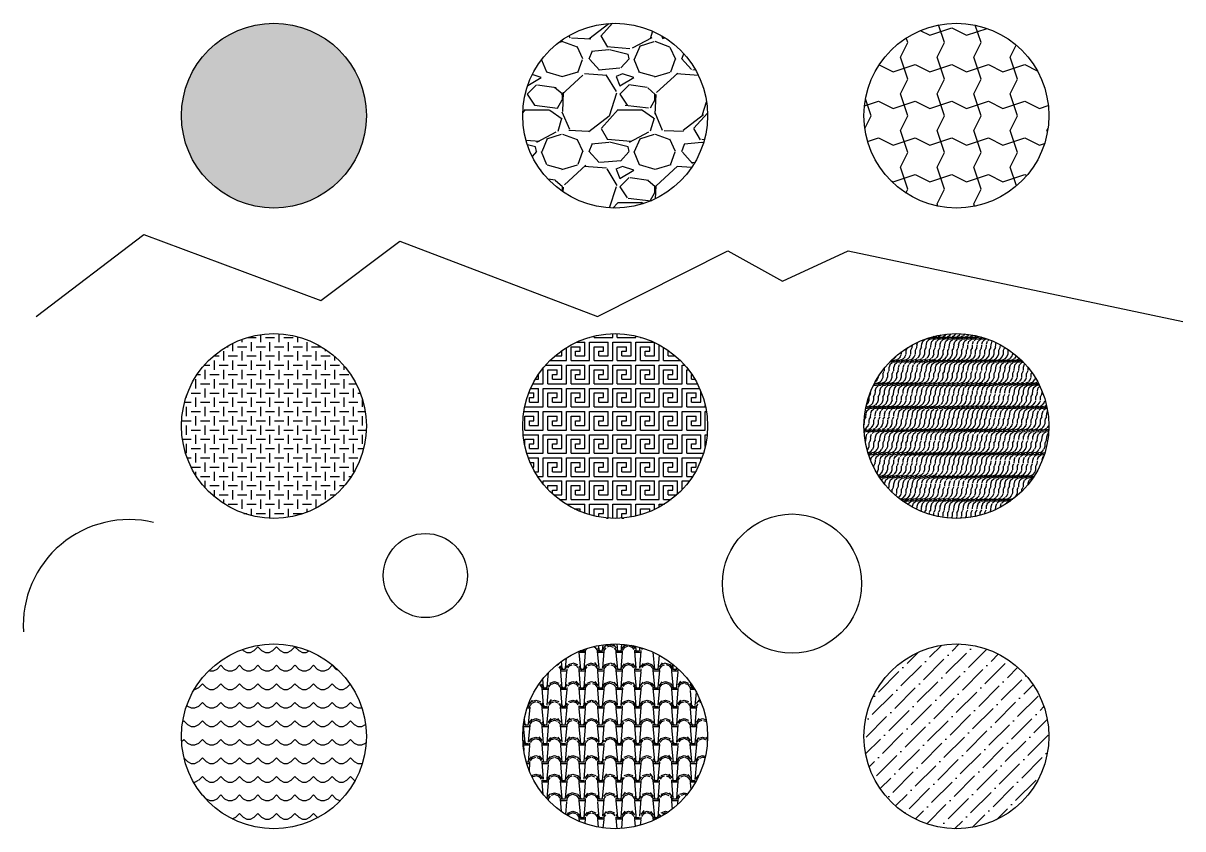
# Model space of a CAD drawing. Extents: x -0.8 to 11.7, y -0.3 to 8.4.
import ezdxf

# ---------------------------------------------------------------- set-up
doc = ezdxf.new("R2010")
doc.units = 0
doc.header["$MEASUREMENT"] = 0

msp = doc.modelspace()

# ---------------------------------------------------------------- hatches: boundary and pattern name
msp.add_hatch(color=256).paths.add_polyline_path([(2.890460186198449, 7.394736842105263, 1), (0.8944654278366403, 7.394736842105263, 1)])
h = msp.add_hatch()
h.set_pattern_fill('GRAVL1', color=256, style=0)
h.set_pattern_definition([(228.0128, (0.72, 1), (-7.999998232158163, -9.00000134160725), [0.134536, -13.319088]), (184.9697, (0.63, 0.9), (12.00000105151764, 0.9999913070070517), [0.230868, -22.855925]), (132.5104, (0.4, 0.88), (9.999990718346814, -11.0000086738712), [0.162788, -16.116032]), (267.2737, (0.01, 0.63), (0.9999960177271904, 20.00000029497346), [0.210238, -20.813558]), (292.8337, (0, 0.42), (-5.00000990543714, 11.99999641177778), [0.206155, -20.409373]), (357.2737, (0.08, 0.23), (-20.00000029497346, 0.9999960177271916), [0.210238, -20.813558]), (37.6942, (0.29, 0.22), (-13.00000734561798, -9.99999040516053), [0.278029, -27.524849]), (72.2553, (0.51, 0.39), (7.000010762705409, 21.99999623123919), [0.262488, -25.986321]), (121.4296, (0.59, 0.64), (-8.000008234176365, 12.99999503649257), [0.21095, -20.884073]), (175.2364, (0.48, 0.82), (11.00000094631959, -0.9999915326612605), [0.240832, -11.800763]), (222.3974, (0.24, 0.84), (-12.00000735107323, -10.99999208201412), [0.311448, -30.833375]), (138.8141, (1, 0.62), (-7.000002946805716, 5.999997313342757), [0.106301, -10.523844]), (171.4692, (0.92, 0.69), (12.99999828481513, -2.00000791003979), [0.202237, -20.021511]), (225, (0.72, 0.72), (-1.891932790987205e-16, -1.000000309448952), [0.141421, -1.272792]), (203.1986, (0.65, 0.84), (4.999999730667075, 2.000001325264854), [0.076158, -7.539615]), (291.8014, (0.58, 0.81), (-0.9999999105006487, 3.00000027301077), [0.107703, -5.277462]), (30.9638, (0.62, 0.71), (2.999998022287998, 2.000002483540733), [0.174929, -5.656023]), (161.5651, (0.77, 0.8), (2.000000434592962, -0.9999984032227076), [0.126491, -3.035787]), (16.38950000000001, (0, 0.81), (10.00000219841196, 2.99999270981797), [0.1772, -17.542845]), (70.3462, (0.17, 0.86), (-3.999995247371745, -11.00000213560622), [0.148661, -14.717408]), (293.1986, (0.77, 1), (-2.000001325264854, 4.999999730667075), [0.152315, -7.463458]), (343.6105, (0.83, 0.86), (-10.00000219841196, 2.999992709817973), [0.1772, -17.542845]), (339.444, (0, 0.19), (-5.000001844542423, 1.999995996421584), [0.17088, -8.373124]), (294.7751, (0.16, 0.13), (-4.99999218924517, 11.00000342183912), [0.143178, -14.174643]), (66.80140000000002, (0.78, 0), (2.000001325264855, 4.999999730667075), [0.152315, -7.463458]), (17.354, (0.84, 0.14), (-13.00000201909684, -3.999994502259119), [0.167631, -16.595424]), (69.444, (0.29, 0), (-1.999995996421587, -5.000001844542422), [0.08544, -8.458564]), (101.3099, (0.72, 0), (-0.9999976321616054, 4.000000752230952), [0.05099, -5.048029]), (165.9638, (0.71, 0.05), (3.00000054598974, -0.9999980573612457), [0.206155, -3.91695]), (186.009, (0.51, 0.1), (9.99999975090604, 0.9999993174818415), [0.19105, -18.913923]), (303.6901, (0.62, 0.62), (-1.000001334507191, 1.999999557771161), [0.144222, -3.461329]), (353.1572, (0.7, 0.5), (16.99999936547855, -2.000007997924761), [0.251794, -24.927563]), (60.94540000000001, (0.95, 0.47), (-4.000000027199281, -7.000000384569687), [0.102956, -10.192674]), (90, (1, 0.56), (-0.9999999999999999, 1), [0.06, -0.94]), (120.2564, (0.49, 0.13), (3.999994886802694, -7.000002455854734), [0.138924, -13.75352]), (48.01280000000001, (0.42, 0.25), (7.999998232158161, 9.000001341607252), [0.269072, -13.184552]), (0, (0.6, 0.45), (1, 1), [0.26, -0.74]), (325.3048, (0.86, 0.45), (-9.999994258987526, 7.000008609594457), [0.158114, -15.653274]), (254.0546, (0.99, 0.36), (-0.999999889296381, -4.000000126652151), [0.145602, -7.134508]), (207.646, (0.95, 0.22), (-18.99999580717959, -10.00000771316918), [0.237065, -23.469474]), (175.4261, (0.74, 0.11), (-13.00000055831213, 0.999994801161084), [0.250799, -24.829074])])
h.paths.add_polyline_path([(6.574670712514238, 7.394736842105263, 1), (4.57867595415243, 7.394736842105263, 1)])
h = msp.add_hatch()
h.set_pattern_fill('ANCHORLK', color=256, scale=0.1, style=0)
h.set_pattern_definition([(18.435, (-0.118585377, -0.039528577), (0.7905690619701139, 0.3952854136642209), [0.25, -1]), (333.4349999999999, (-0.276698979, -0.355756482), (0.3952847064103747, 3.544133053101271e-07), [0.176776695, -0.707106781]), (63.435, (-0.039528929, 0.5138700850000001), (-3.526244521830416e-07, 0.3952847077520171), [0.176776695, -0.707106781]), (108.435, (0.039527871, 0.276699331), (-3.530716655743608e-07, 0.3952847075208898), [0.25, -1])])
h.paths.add_polyline_path([(10.25888123883003, 7.394736842105263, 1.000000000000004), (8.26288648046822, 7.394736842105256, 1.000000000000004)])
h = msp.add_hatch()
h.set_pattern_fill('CHECKERED', color=256, scale=0.1, style=0)
h.set_pattern_definition([(0, (0, 0), (0.1, 0.1), [0.1, -0.1]), (90, (0.05, 0.05), (-0.09999999999999999, 0.1), [0.1, -0.1])])
h.paths.add_polyline_path([(2.890460186198449, 4.043859649122807, 1.000000000000004), (0.8944654278366403, 4.0438596491228, 1.000000000000004)])
h = msp.add_hatch()
h.set_pattern_fill('EGYPT', color=256, scale=0.25, style=0)
h.set_pattern_definition([(0, (0, 0), (0, 0.25), [0.05, -0.05, 0.15]), (0, (0, 0.05), (0, 0.25), [-0.15, 0.1]), (0, (0, 0.1), (0, 0.25), [-0.15, 0.05, -0.05]), (0, (0, 0.15), (0, 0.25), [-0.1, 0.1, -0.05]), (0, (0, 0.2), (0, 0.25), [-0.05, 0.2]), (90, (0.05, 0), (-0.25, 1.530757942277972e-17), [0.2, -0.05]), (90, (0.1, 0), (-0.25, 1.530757942277972e-17), [0.15, -0.1]), (90, (0.15, 0), (-0.25, 1.530757942277972e-17), [-0.05, 0.05, -0.15]), (90, (0.2, 0), (-0.25, 1.530757942277972e-17), [-0.1, 0.05, -0.1]), (90, (0.25, 0), (-0.25, 1.530757942277972e-17), [-0.05, 0.15, -0.05])])
h.paths.add_polyline_path([(6.574670712514238, 4.043859649122807, 1.000000000000004), (4.57867595415243, 4.0438596491228, 1.000000000000004)])
h = msp.add_hatch()
h.set_pattern_fill('WOOD4', color=256, scale=0.25, style=0)
h.set_pattern_definition([(6.842800000000001, (0, 0), (-4.249999841369637, -0.5000019994811885), [0.0629485, -6.23189075]), (26.5651, (0.0625, 0.0075), (0.2499997894852269, 0.2500003273490952), [0.02795075, -0.53106625]), (48.8141, (0.0875, 0.02), (1.499999328335689, 1.750000736701429), [0.02657525, -2.630961]), (67.3801, (0.105, 0.04), (-0.7500010898318696, -1.749999637324429), [0.0325, -3.2175]), (90, (0.1175, 0.07), (-0.25, 0.25), [0.04, -0.21]), (61.3895, (0.1175, 0.11), (-1.250001675080829, -2.249999124530995), [0.031325, -3.101166]), (86.1859, (0.1325, 0.1375), (-0.2500015309934255, -3.499999835361577), [0.03758325, -3.72074075]), (72.8973, (0.135, 0.175), (0.7499988733575741, 2.500000432739249), [0.03400375, -3.366364]), (41.9872, (0.145, 0.2075), (-2.250000335401813, -1.99999955803954), [0.033634, -3.329772]), (10.3048, (0.17, 0.23), (-1.500000240211976, -0.2499987188839982), [0.02795075, -2.767134]), (15.9454, (0.1975, 0.235), (-1.000000031663038, -0.249999972324095), [0.05460075, -1.76542675]), (6.842800000000001, (0.05, 0), (-4.249999841369637, -0.5000019994811885), [0.0629485, -6.23189075]), (26.5651, (0.1125, 0.0075), (0.2499997894852269, 0.2500003273490952), [0.02795075, -0.53106625]), (48.8141, (0.1375, 0.02), (1.499999328335689, 1.750000736701429), [0.02657525, -2.630961]), (67.3801, (0.155, 0.04), (-0.7500010898318696, -1.749999637324429), [0.0325, -3.2175]), (90, (0.1675, 0.07), (-0.25, 0.25), [0.04, -0.21]), (61.3895, (0.1675, 0.11), (-1.250001675080829, -2.249999124530995), [0.031325, -3.101166]), (86.1859, (0.1825, 0.1375), (-0.2500015309934255, -3.499999835361577), [0.03758325, -3.72074075]), (72.8973, (0.185, 0.175), (0.7499988733575741, 2.500000432739249), [0.03400375, -3.366364]), (41.9872, (0.195, 0.2075), (-2.250000335401813, -1.99999955803954), [0.033634, -3.329772]), (10.3048, (0.22, 0.23), (-1.500000240211976, -0.2499987188839982), [0.02795075, -2.767134]), (15.9454, (0.2475, 0.235), (-1.000000031663038, -0.249999972324095), [0.05460075, -1.76542675]), (6.842800000000001, (0.1, 0), (-4.249999841369637, -0.5000019994811885), [0.0629485, -6.23189075]), (26.5651, (0.1625, 0.0075), (0.2499997894852269, 0.2500003273490952), [0.02795075, -0.53106625]), (48.8141, (0.1875, 0.02), (1.499999328335689, 1.750000736701429), [0.02657525, -2.630961]), (67.3801, (0.205, 0.04), (-0.7500010898318696, -1.749999637324429), [0.0325, -3.2175]), (90, (0.2175, 0.07), (-0.25, 0.25), [0.04, -0.21]), (61.3895, (0.2175, 0.11), (-1.250001675080829, -2.249999124530995), [0.031325, -3.101166]), (86.1859, (0.2325, 0.1375), (-0.2500015309934255, -3.499999835361577), [0.03758325, -3.72074075]), (72.8973, (0.235, 0.175), (0.7499988733575741, 2.500000432739249), [0.03400375, -3.366364]), (41.9872, (0.245, 0.2075), (-2.250000335401813, -1.99999955803954), [0.033634, -3.329772]), (10.3048, (0.27, 0.23), (-1.500000240211976, -0.2499987188839982), [0.02795075, -2.767134]), (15.9454, (0.2975, 0.235), (-1.000000031663038, -0.249999972324095), [0.05460075, -1.76542675]), (6.842800000000001, (0.15, 0), (-4.249999841369637, -0.5000019994811885), [0.0629485, -6.23189075]), (26.5651, (0.2125, 0.0075), (0.2499997894852269, 0.2500003273490952), [0.02795075, -0.53106625]), (48.8141, (0.2375, 0.02), (1.499999328335689, 1.750000736701429), [0.02657525, -2.630961]), (67.3801, (0.255, 0.04), (-0.7500010898318696, -1.749999637324429), [0.0325, -3.2175]), (90, (0.2675, 0.07), (-0.25, 0.25), [0.04, -0.21]), (61.3895, (0.2675, 0.11), (-1.250001675080829, -2.249999124530995), [0.031325, -3.101166]), (86.1859, (0.2825, 0.1375), (-0.2500015309934255, -3.499999835361577), [0.03758325, -3.72074075]), (72.8973, (0.285, 0.175), (0.7499988733575741, 2.500000432739249), [0.03400375, -3.366364]), (41.9872, (0.295, 0.2075), (-2.250000335401813, -1.99999955803954), [0.033634, -3.329772]), (10.3048, (0.32, 0.23), (-1.500000240211976, -0.2499987188839982), [0.02795075, -2.767134]), (15.9454, (0.3475, 0.235), (-1.000000031663038, -0.249999972324095), [0.05460075, -1.76542675]), (6.842800000000001, (0.2, 0), (-4.249999841369637, -0.5000019994811885), [0.0629485, -6.23189075]), (26.5651, (0.2625, 0.0075), (0.2499997894852269, 0.2500003273490952), [0.02795075, -0.53106625]), (48.8141, (0.2875, 0.02), (1.499999328335689, 1.750000736701429), [0.02657525, -2.630961]), (67.3801, (0.305, 0.04), (-0.7500010898318696, -1.749999637324429), [0.0325, -3.2175]), (90, (0.3175, 0.07), (-0.25, 0.25), [0.04, -0.21]), (61.3895, (0.3175, 0.11), (-1.250001675080829, -2.249999124530995), [0.031325, -3.101166]), (86.1859, (0.3325, 0.1375), (-0.2500015309934255, -3.499999835361577), [0.03758325, -3.72074075]), (72.8973, (0.335, 0.175), (0.7499988733575741, 2.500000432739249), [0.03400375, -3.366364]), (41.9872, (0.345, 0.2075), (-2.250000335401813, -1.99999955803954), [0.033634, -3.329772]), (10.3048, (0.37, 0.23), (-1.500000240211976, -0.2499987188839982), [0.02795075, -2.767134]), (15.9454, (0.3975, 0.235), (-1.000000031663038, -0.249999972324095), [0.05460075, -1.76542675])])
h.paths.add_polyline_path([(10.25888123883003, 4.043859649122807, 1.000000000000004), (8.26288648046822, 4.0438596491228, 1.000000000000004)])
h = msp.add_hatch()
h.set_pattern_fill('WATER', color=256, scale=0.2, style=0)
h.set_pattern_definition([(0, (0, 0), (0, 0.2), [0.04000000000000001, -0.16]), (45, (0.08000000000000002, 0.02), (9.898765834792657e-18, 0.200000000003805), [0.0565685425, -0.22627417]), (135, (0.16, 0.02), (-0.200000000003805, 1.836638480190445e-17), [0.0565685425, -0.22627417]), (26.5650512, (0.04000000000000001, 0), (0.1999999999552975, 1.694556194258186e-10), [0.04472, -0.4024935954]), (333.4349488, (0.16, 0.02), (0.1999999999552975, -1.694557461256845e-10), [0.04472, -0.4024935954])])
h.paths.add_polyline_path([(2.890460186198449, 0.6929824561403519, 1.000000000000004), (0.8944654278366403, 0.6929824561403449, 1.000000000000004)])
h = msp.add_hatch()
h.set_pattern_fill('SPANTILE', color=256, scale=0.2, style=0)
h.set_pattern_definition([(274.9697, (0.184, 0.2), (-0.1999982614014102, 2.400000210303527), [0.1846944, -4.4326642]), (180, (0.2, 0.016), (-0.2000000000000001, -0.2), [0.016, -0.184]), (0, (0, 0), (0.2, 0.2), [0.05600000000000001, -0.144]), (90, (0.05600000000000001, 0), (-0.2, 0.2), [0.02, -0.18]), (270, (0.184, 0.02), (0.2, -0.2000000000000001), [0.02, -0.18]), (0, (0.184, 0), (0.2, 0.2), [0.016, -0.184]), (0, (0, 0.016), (0.2, 0.2), [0.04000000000000001, -0.16]), (85.0303, (0.04000000000000001, 0.016), (0.1999982614014119, 2.400000210303527), [0.1846944, -4.4326642]), (52.69610000000001, (0.04000000000000001, 0.026), (-2.599997177976598, -3.400002148337723), [0.0528016, -5.22735]), (18.4349, (0.072, 0.068), (0.4000000869185923, 0.1999996806445416), [0.0505964, -0.581859]), (341.5651, (0.12, 0.084), (-0.4000000869185922, 0.1999996806445418), [0.0505964, -0.581859]), (307.3039, (0.168, 0.068), (2.599997177976599, -3.400002148337723), [0.0528016, -5.22735]), (20.2249, (0.082, 0.05400000000000001), (-2.199999452866844, -0.8000016671195548), [0.04049700000000001, -4.0091944]), (339.7751, (0.12, 0.068), (2.199999452866844, -0.8000016671195553), [0.04049700000000001, -4.0091944]), (307.4054, (0.158, 0.05400000000000001), (2.00000199052301, -2.59999849299601), [0.0428018, -4.237385]), (52.5946, (0.05600000000000001, 0.02), (-2.00000199052301, -2.599998492996009), [0.0428018, -4.237385])])
h.paths.add_polyline_path([(6.574670712514238, 0.6929824561403519, 1.000000000000004), (4.57867595415243, 0.6929824561403449, 1.000000000000004)])
h = msp.add_hatch()
h.set_pattern_fill('ANSI36', color=256, style=0)
h.set_pattern_definition([(45, (0, 0), (0.06629126073623884, 0.2430679560328757), [0.3125, -0.0625, 0, -0.0625])])
h.paths.add_polyline_path([(10.25888123883003, 0.6929824561403519, 1), (8.26288648046822, 0.6929824561403519, 1)])

# ---------------------------------------------------------------- linework, layer by layer
msp.add_lwpolyline([(-0.673450905016515, 5.224438671922224), (0.4897666615652625, 6.109872939021786), (2.399526845505493, 5.398053234098609), (3.250238200169778, 6.040427114151232), (5.38569731493931, 5.224438671922224), (6.791975268568025, 5.936258376845402), (7.382264779967733, 5.60639070871027), (8.09408448489091, 5.936258376845402), (11.70526737815971, 5.172354303269309)])
for centre, radius in [((1.892462807017544, 7.394736842105263), 0.9979973791809041), ((5.576673333333334, 7.394736842105263), 0.9979973791809041), ((9.260883859649123, 7.394736842105263), 0.9979973791809041), ((1.892462807017544, 4.043859649122807), 0.9979973791809041), ((5.576673333333334, 4.043859649122807), 0.9979973791809041), ((9.260883859649123, 4.043859649122807), 0.9979973791809041), ((7.486433517273564, 2.342436939794238), 0.7515726069930538), ((3.528021499651994, 2.429244220882431), 0.4543927937015831), ((1.892462807017544, 0.6929824561403519), 0.9979973791809041), ((5.576673333333334, 0.6929824561403519), 0.9979973791809041), ((9.260883859649123, 0.6929824561403519), 0.9979973791809041)]:
    msp.add_circle(centre, radius)
msp.add_arc((0.3290624165994405, 1.889830624106569), 1.143442892066752, 76.60605295465767, 183.4212795028713)

doc.saveas('drawing.dxf')
